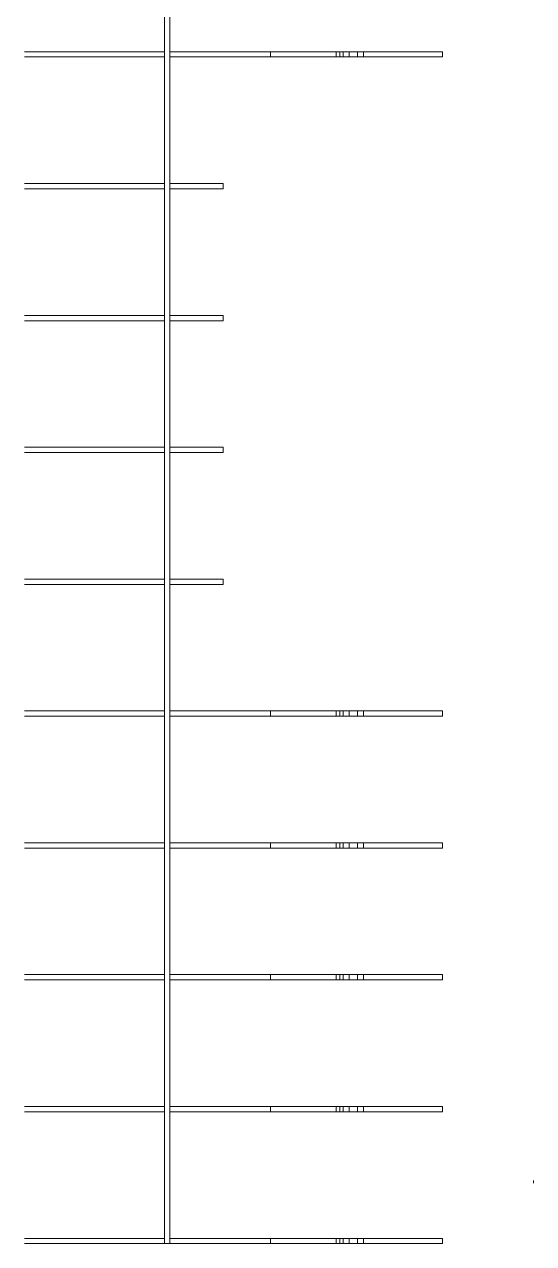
# Model space of a CAD drawing. Header units: millimetres. Extents: x 0 to 841, y -8 to 594.
# Drawn here: x 410.9 to 449.5, y 409.3 to 501.7 of the extents above; entities that cross this region are included whole.
import ezdxf

# ---------------------------------------------------------------- set-up
doc = ezdxf.new("R2010")
doc.units = ezdxf.units.MM

msp = doc.modelspace()

# ---------------------------------------------------------------- linework, layer by layer
at = {"color": 7, "linetype": 'Continuous', "lineweight": 15}
for p, q in [((421.895, 409.27), (421.895, 559.67)), ((421.495, 499.67), (421.495, 509.27)), ((421.495, 499.27), (421.495, 499.67)), ((421.895, 499.27), (421.895, 499.67)), ((429.528, 499.27), (429.528, 499.67)), ((434.509, 499.67), (434.509, 499.27)), ((434.789, 499.27), (434.789, 499.67)), ((435.049, 499.27), (435.049, 499.67)), ((435.495, 499.27), (435.495, 499.67)), ((436.135, 499.27), (436.135, 499.67)), ((436.135, 499.67), (436.587, 499.67)), ((436.587, 499.27), (436.587, 499.67)), ((436.591, 499.27), (436.591, 499.67)), ((436.591, 499.27), (436.591, 499.67)), ((442.574, 499.27), (442.574, 499.67)), ((421.495, 489.67), (421.495, 499.27)), ((436.587, 499.27), (436.135, 499.27)), ((421.495, 489.27), (421.495, 489.67)), ((421.495, 479.67), (421.495, 489.27)), ((421.895, 489.27), (421.895, 489.67)), ((425.94, 489.27), (425.94, 489.67)), ((421.495, 479.27), (421.495, 479.67)), ((421.495, 469.67), (421.495, 479.27)), ((421.895, 479.27), (421.895, 479.67)), ((425.94, 479.27), (425.94, 479.67)), ((421.495, 469.27), (421.495, 469.67)), ((421.495, 459.67), (421.495, 469.27)), ((421.895, 469.27), (421.895, 469.67)), ((425.94, 469.27), (425.94, 469.67)), ((421.495, 459.27), (421.495, 459.67)), ((421.895, 459.27), (421.895, 459.67)), ((425.94, 459.27), (425.94, 459.67)), ((421.495, 449.67), (421.495, 459.27)), ((421.495, 449.27), (421.495, 449.67)), ((421.895, 449.27), (421.895, 449.67)), ((429.528, 449.27), (429.528, 449.67)), ((434.509, 449.67), (434.509, 449.27)), ((434.789, 449.27), (434.789, 449.67)), ((435.049, 449.27), (435.049, 449.67)), ((435.495, 449.27), (435.495, 449.67)), ((436.135, 449.27), (436.135, 449.67)), ((436.135, 449.67), (436.587, 449.67)), ((436.587, 449.27), (436.587, 449.67)), ((436.591, 449.27), (436.591, 449.67)), ((436.591, 449.27), (436.591, 449.67)), ((442.574, 449.27), (442.574, 449.67)), ((421.495, 439.67), (421.495, 449.27)), ((436.587, 449.27), (436.135, 449.27)), ((421.495, 439.27), (421.495, 439.67)), ((421.495, 429.67), (421.495, 439.27)), ((421.895, 439.27), (421.895, 439.67)), ((429.528, 439.27), (429.528, 439.67)), ((434.509, 439.67), (434.509, 439.27)), ((434.789, 439.27), (434.789, 439.67)), ((435.049, 439.27), (435.049, 439.67)), ((435.495, 439.27), (435.495, 439.67)), ((436.135, 439.27), (436.135, 439.67)), ((436.135, 439.67), (436.587, 439.67)), ((436.587, 439.27), (436.135, 439.27)), ((436.587, 439.27), (436.587, 439.67)), ((436.591, 439.27), (436.591, 439.67)), ((436.591, 439.27), (436.591, 439.67)), ((442.574, 439.27), (442.574, 439.67)), ((421.495, 429.27), (421.495, 429.67)), ((421.495, 419.67), (421.495, 429.27)), ((421.895, 429.27), (421.895, 429.67)), ((429.528, 429.27), (429.528, 429.67)), ((434.509, 429.67), (434.509, 429.27)), ((434.789, 429.27), (434.789, 429.67)), ((435.049, 429.27), (435.049, 429.67)), ((435.495, 429.27), (435.495, 429.67)), ((436.135, 429.27), (436.135, 429.67)), ((436.135, 429.67), (436.587, 429.67)), ((436.587, 429.27), (436.135, 429.27)), ((436.587, 429.27), (436.587, 429.67)), ((436.591, 429.27), (436.591, 429.67)), ((436.591, 429.27), (436.591, 429.67)), ((442.574, 429.27), (442.574, 429.67)), ((421.495, 419.27), (421.495, 419.67)), ((421.495, 409.67), (421.495, 419.27)), ((421.895, 419.27), (421.895, 419.67)), ((429.528, 419.27), (429.528, 419.67)), ((434.509, 419.67), (434.509, 419.27)), ((434.789, 419.27), (434.789, 419.67)), ((435.049, 419.27), (435.049, 419.67)), ((435.495, 419.27), (435.495, 419.67)), ((436.135, 419.27), (436.135, 419.67)), ((436.135, 419.67), (436.587, 419.67)), ((436.587, 419.27), (436.135, 419.27)), ((436.587, 419.27), (436.587, 419.67)), ((436.591, 419.27), (436.591, 419.67)), ((436.591, 419.27), (436.591, 419.67)), ((442.574, 419.27), (442.574, 419.67)), ((421.495, 409.27), (421.495, 409.67)), ((421.895, 409.27), (421.895, 409.67)), ((429.528, 409.27), (429.528, 409.67)), ((434.509, 409.67), (434.509, 409.27)), ((434.789, 409.27), (434.789, 409.67)), ((435.049, 409.27), (435.049, 409.67)), ((435.495, 409.27), (435.495, 409.67)), ((436.135, 409.27), (436.135, 409.67)), ((436.135, 409.67), (436.587, 409.67)), ((436.587, 409.27), (436.587, 409.67)), ((436.591, 409.27), (436.591, 409.67)), ((436.591, 409.27), (436.591, 409.67)), ((442.574, 409.27), (442.574, 409.67)), ((421.495, 409.27), (421.895, 409.27)), ((436.587, 409.27), (436.135, 409.27))]:
    msp.add_line(p, q, dxfattribs=at)
at = {"color": 7, "linetype": 'Continuous', "lineweight": 0}
msp.add_line((449.483, 413.85), (449.483, 414.06), dxfattribs=at)
at = {"color": 7, "linetype": 'Continuous', "lineweight": 15}
for points, knots in [([(421.495, 499.67), (420.32, 499.67), (417.963, 499.67), (414.427, 499.67), (412.063, 499.67), (410.881, 499.67)], [0, 0, 0, 0, 0.332136, 0.666017, 1, 1, 1, 1]), ([(429.528, 499.67), (429.121, 499.67), (428.295, 499.67), (427.049, 499.67), (425.771, 499.67), (424.473, 499.67), (423.179, 499.67), (422.322, 499.67), (421.895, 499.67)], [0, 0, 0, 0, 0.160234, 0.324356, 0.493859, 0.664839, 0.833228, 1, 1, 1, 1]), ([(434.509, 499.67), (434.499, 499.67), (434.472, 499.67), (434.404, 499.67), (434.245, 499.67), (433.983, 499.67), (433.623, 499.67), (433.1, 499.67), (432.441, 499.67), (431.719, 499.67), (431.081, 499.67), (430.53, 499.67), (430.019, 499.67), (429.69, 499.67), (429.528, 499.67)], [0, 0, 0, 0, 0.006394, 0.01673, 0.040392, 0.102133, 0.173921, 0.256601, 0.416723, 0.570561, 0.691844, 0.801191, 0.902583, 1, 1, 1, 1]), ([(434.789, 499.67), (434.737, 499.67), (434.643, 499.67), (434.55, 499.67), (434.509, 499.67)], [0, 0, 0, 0, 0.564254, 1, 1, 1, 1]), ([(435.049, 499.67), (435.001, 499.67), (434.914, 499.67), (434.827, 499.67), (434.789, 499.67)], [0, 0, 0, 0, 0.56, 1, 1, 1, 1]), ([(435.495, 499.67), (435.417, 499.67), (435.269, 499.67), (435.12, 499.67), (435.049, 499.67)], [0, 0, 0, 0, 0.523215, 1, 1, 1, 1]), ([(436.135, 499.67), (436.015, 499.67), (435.802, 499.67), (435.588, 499.67), (435.495, 499.67)], [0, 0, 0, 0, 0.560001, 1, 1, 1, 1]), ([(436.591, 499.67), (436.591, 499.67), (436.591, 499.67), (436.59, 499.67), (436.59, 499.67), (436.589, 499.67), (436.588, 499.67), (436.587, 499.67)], [0, 0, 0, 0, 0.014508, 0.039009, 0.111216, 0.329825, 1, 1, 1, 1]), ([(436.591, 499.67), (437.067, 499.67), (438.017, 499.67), (439.174, 499.67), (440.062, 499.67), (440.682, 499.67), (441.297, 499.67), (441.779, 499.67), (442.142, 499.67), (442.344, 499.67), (442.488, 499.67), (442.546, 499.67), (442.564, 499.67), (442.568, 499.67), (442.572, 499.67), (442.573, 499.67), (442.573, 499.67), (442.573, 499.67)], [0, 0, 0, 0, 0.237869, 0.47575, 0.579253, 0.682799, 0.786108, 0.887469, 0.923755, 0.968408, 0.988497, 0.996209, 0.997256, 0.998143, 0.998887, 0.999534, 1, 1, 1, 1]), ([(436.591, 499.67), (436.591, 499.67), (436.591, 499.67), (436.591, 499.67), (436.591, 499.67)], [0, 0, 0, 0, 0.560069, 1, 1, 1, 1]), ([(421.495, 499.27), (420.32, 499.27), (417.963, 499.27), (414.427, 499.27), (412.063, 499.27), (410.881, 499.27)], [0, 0, 0, 0, 0.332136, 0.666017, 1, 1, 1, 1]), ([(429.528, 499.27), (429.121, 499.27), (428.295, 499.27), (427.049, 499.27), (425.771, 499.27), (424.473, 499.27), (423.179, 499.27), (422.322, 499.27), (421.895, 499.27)], [0, 0, 0, 0, 0.160234, 0.324356, 0.493859, 0.664839, 0.833228, 1, 1, 1, 1]), ([(429.528, 499.27), (429.735, 499.27), (430.161, 499.27), (430.834, 499.27), (431.589, 499.27), (432.302, 499.27), (432.939, 499.27), (433.44, 499.27), (433.844, 499.27), (434.14, 499.27), (434.323, 499.27), (434.434, 499.27), (434.488, 499.27), (434.503, 499.27), (434.509, 499.27)], [0, 0, 0, 0, 0.124507, 0.257211, 0.406317, 0.579088, 0.686767, 0.789844, 0.880458, 0.929627, 0.967711, 0.990311, 0.996078, 1, 1, 1, 1]), ([(434.509, 499.27), (434.561, 499.27), (434.654, 499.27), (434.748, 499.27), (434.789, 499.27)], [0, 0, 0, 0, 0.555496, 1, 1, 1, 1]), ([(434.789, 499.27), (434.838, 499.27), (434.925, 499.27), (435.011, 499.27), (435.049, 499.27)], [0, 0, 0, 0, 0.56, 1, 1, 1, 1]), ([(435.049, 499.27), (435.139, 499.27), (435.287, 499.27), (435.435, 499.27), (435.495, 499.27)], [0, 0, 0, 0, 0.601523, 1, 1, 1, 1]), ([(435.495, 499.27), (435.614, 499.27), (435.827, 499.27), (436.041, 499.27), (436.135, 499.27)], [0, 0, 0, 0, 0.559998, 1, 1, 1, 1]), ([(436.587, 499.27), (436.588, 499.27), (436.589, 499.27), (436.59, 499.27), (436.591, 499.27), (436.591, 499.27), (436.591, 499.27)], [0, 0, 0, 0, 0.790902, 0.953642, 0.988518, 1, 1, 1, 1]), ([(442.573, 499.27), (442.573, 499.27), (442.573, 499.27), (442.572, 499.27), (442.569, 499.27), (442.562, 499.27), (442.544, 499.27), (442.486, 499.27), (442.344, 499.27), (442.143, 499.27), (441.779, 499.27), (441.297, 499.27), (440.682, 499.27), (440.062, 499.27), (439.174, 499.27), (438.017, 499.27), (437.067, 499.27), (436.591, 499.27)], [0, 0, 0, 0, 0.000466, 0.00108, 0.001778, 0.002602, 0.005116, 0.01151, 0.031599, 0.076252, 0.112538, 0.213898, 0.317206, 0.420751, 0.524253, 0.762132, 1, 1, 1, 1]), ([(436.591, 499.27), (436.591, 499.27), (436.591, 499.27), (436.591, 499.27), (436.591, 499.27)], [0, 0, 0, 0, 0.439779, 1, 1, 1, 1]), ([(421.495, 489.67), (420.32, 489.67), (417.963, 489.67), (414.427, 489.67), (412.063, 489.67), (410.881, 489.67)], [0, 0, 0, 0, 0.332136, 0.666017, 1, 1, 1, 1]), ([(421.495, 489.27), (420.32, 489.27), (417.963, 489.27), (414.427, 489.27), (412.063, 489.27), (410.881, 489.27)], [0, 0, 0, 0, 0.332136, 0.666017, 1, 1, 1, 1]), ([(425.94, 489.67), (425.486, 489.67), (424.585, 489.67), (423.234, 489.67), (422.34, 489.67), (421.895, 489.67)], [0, 0, 0, 0, 0.3379074, 0.670654, 1, 1, 1, 1]), ([(425.94, 489.27), (425.486, 489.27), (424.585, 489.27), (423.234, 489.27), (422.34, 489.27), (421.895, 489.27)], [0, 0, 0, 0, 0.3379074, 0.670654, 1, 1, 1, 1]), ([(421.495, 479.67), (420.32, 479.67), (417.963, 479.67), (414.427, 479.67), (412.063, 479.67), (410.881, 479.67)], [0, 0, 0, 0, 0.332136, 0.666017, 1, 1, 1, 1]), ([(421.495, 479.27), (420.32, 479.27), (417.963, 479.27), (414.427, 479.27), (412.063, 479.27), (410.881, 479.27)], [0, 0, 0, 0, 0.332136, 0.666017, 1, 1, 1, 1]), ([(425.94, 479.67), (425.486, 479.67), (424.585, 479.67), (423.234, 479.67), (422.34, 479.67), (421.895, 479.67)], [0, 0, 0, 0, 0.3379074, 0.670654, 1, 1, 1, 1]), ([(425.94, 479.27), (425.486, 479.27), (424.585, 479.27), (423.234, 479.27), (422.34, 479.27), (421.895, 479.27)], [0, 0, 0, 0, 0.3379074, 0.670654, 1, 1, 1, 1]), ([(421.495, 469.67), (420.32, 469.67), (417.963, 469.67), (414.427, 469.67), (412.063, 469.67), (410.881, 469.67)], [0, 0, 0, 0, 0.332136, 0.666017, 1, 1, 1, 1]), ([(421.495, 469.27), (420.32, 469.27), (417.963, 469.27), (414.427, 469.27), (412.063, 469.27), (410.881, 469.27)], [0, 0, 0, 0, 0.332136, 0.666017, 1, 1, 1, 1]), ([(425.94, 469.67), (425.486, 469.67), (424.585, 469.67), (423.234, 469.67), (422.34, 469.67), (421.895, 469.67)], [0, 0, 0, 0, 0.3379074, 0.670654, 1, 1, 1, 1]), ([(425.94, 469.27), (425.486, 469.27), (424.585, 469.27), (423.234, 469.27), (422.34, 469.27), (421.895, 469.27)], [0, 0, 0, 0, 0.3379074, 0.670654, 1, 1, 1, 1]), ([(421.495, 459.67), (420.32, 459.67), (417.963, 459.67), (414.427, 459.67), (412.063, 459.67), (410.881, 459.67)], [0, 0, 0, 0, 0.332136, 0.666017, 1, 1, 1, 1]), ([(425.94, 459.67), (425.486, 459.67), (424.585, 459.67), (423.234, 459.67), (422.34, 459.67), (421.895, 459.67)], [0, 0, 0, 0, 0.3379074, 0.670654, 1, 1, 1, 1]), ([(421.495, 459.27), (420.32, 459.27), (417.963, 459.27), (414.427, 459.27), (412.063, 459.27), (410.881, 459.27)], [0, 0, 0, 0, 0.332136, 0.666017, 1, 1, 1, 1]), ([(425.94, 459.27), (425.486, 459.27), (424.585, 459.27), (423.234, 459.27), (422.34, 459.27), (421.895, 459.27)], [0, 0, 0, 0, 0.3379074, 0.670654, 1, 1, 1, 1]), ([(421.495, 449.67), (420.32, 449.67), (417.963, 449.67), (414.427, 449.67), (412.063, 449.67), (410.881, 449.67)], [0, 0, 0, 0, 0.332136, 0.666017, 1, 1, 1, 1]), ([(429.528, 449.67), (429.121, 449.67), (428.295, 449.67), (427.049, 449.67), (425.771, 449.67), (424.473, 449.67), (423.179, 449.67), (422.322, 449.67), (421.895, 449.67)], [0, 0, 0, 0, 0.160234, 0.324356, 0.493859, 0.664839, 0.833228, 1, 1, 1, 1]), ([(434.509, 449.67), (434.499, 449.67), (434.472, 449.67), (434.404, 449.67), (434.245, 449.67), (433.983, 449.67), (433.623, 449.67), (433.1, 449.67), (432.441, 449.67), (431.719, 449.67), (431.081, 449.67), (430.53, 449.67), (430.019, 449.67), (429.69, 449.67), (429.528, 449.67)], [0, 0, 0, 0, 0.0063942, 0.0167298, 0.0403925, 0.1021332, 0.1739208, 0.2566014, 0.4167228, 0.5705611, 0.6918443, 0.8011909, 0.9025834, 1, 1, 1, 1]), ([(434.789, 449.67), (434.737, 449.67), (434.643, 449.67), (434.55, 449.67), (434.509, 449.67)], [0, 0, 0, 0, 0.564254, 1, 1, 1, 1]), ([(435.049, 449.67), (435.001, 449.67), (434.914, 449.67), (434.827, 449.67), (434.789, 449.67)], [0, 0, 0, 0, 0.56, 1, 1, 1, 1]), ([(435.495, 449.67), (435.417, 449.67), (435.269, 449.67), (435.12, 449.67), (435.049, 449.67)], [0, 0, 0, 0, 0.523215, 1, 1, 1, 1]), ([(436.135, 449.67), (436.015, 449.67), (435.802, 449.67), (435.588, 449.67), (435.495, 449.67)], [0, 0, 0, 0, 0.560001, 1, 1, 1, 1]), ([(436.591, 449.67), (436.591, 449.67), (436.591, 449.67), (436.59, 449.67), (436.59, 449.67), (436.589, 449.67), (436.588, 449.67), (436.587, 449.67)], [0, 0, 0, 0, 0.014508, 0.039009, 0.111216, 0.329825, 1, 1, 1, 1]), ([(436.591, 449.67), (437.067, 449.67), (438.017, 449.67), (439.174, 449.67), (440.062, 449.67), (440.682, 449.67), (441.297, 449.67), (441.779, 449.67), (442.142, 449.67), (442.344, 449.67), (442.488, 449.67), (442.546, 449.67), (442.564, 449.67), (442.568, 449.67), (442.572, 449.67), (442.573, 449.67), (442.573, 449.67), (442.573, 449.67)], [0, 0, 0, 0, 0.237869, 0.47575, 0.579253, 0.682799, 0.786108, 0.887469, 0.923755, 0.968408, 0.988497, 0.996209, 0.997256, 0.998143, 0.998887, 0.999534, 1, 1, 1, 1]), ([(436.591, 449.67), (436.591, 449.67), (436.591, 449.67), (436.591, 449.67), (436.591, 449.67)], [0, 0, 0, 0, 0.560069, 1, 1, 1, 1]), ([(421.495, 449.27), (420.32, 449.27), (417.963, 449.27), (414.427, 449.27), (412.063, 449.27), (410.881, 449.27)], [0, 0, 0, 0, 0.332136, 0.666017, 1, 1, 1, 1]), ([(429.528, 449.27), (429.121, 449.27), (428.295, 449.27), (427.049, 449.27), (425.771, 449.27), (424.473, 449.27), (423.179, 449.27), (422.322, 449.27), (421.895, 449.27)], [0, 0, 0, 0, 0.160234, 0.324356, 0.493859, 0.664839, 0.833228, 1, 1, 1, 1]), ([(429.528, 449.27), (429.735, 449.27), (430.161, 449.27), (430.834, 449.27), (431.589, 449.27), (432.302, 449.27), (432.939, 449.27), (433.44, 449.27), (433.844, 449.27), (434.14, 449.27), (434.323, 449.27), (434.434, 449.27), (434.488, 449.27), (434.503, 449.27), (434.509, 449.27)], [0, 0, 0, 0, 0.124507, 0.257211, 0.406317, 0.579088, 0.686767, 0.789844, 0.880458, 0.929627, 0.967711, 0.990311, 0.996078, 1, 1, 1, 1]), ([(434.509, 449.27), (434.561, 449.27), (434.654, 449.27), (434.748, 449.27), (434.789, 449.27)], [0, 0, 0, 0, 0.555496, 1, 1, 1, 1]), ([(434.789, 449.27), (434.838, 449.27), (434.925, 449.27), (435.011, 449.27), (435.049, 449.27)], [0, 0, 0, 0, 0.56, 1, 1, 1, 1]), ([(435.049, 449.27), (435.139, 449.27), (435.287, 449.27), (435.435, 449.27), (435.495, 449.27)], [0, 0, 0, 0, 0.601523, 1, 1, 1, 1]), ([(435.495, 449.27), (435.614, 449.27), (435.827, 449.27), (436.041, 449.27), (436.135, 449.27)], [0, 0, 0, 0, 0.559998, 1, 1, 1, 1]), ([(436.587, 449.27), (436.588, 449.27), (436.589, 449.27), (436.59, 449.27), (436.591, 449.27), (436.591, 449.27), (436.591, 449.27)], [0, 0, 0, 0, 0.790902, 0.953642, 0.988518, 1, 1, 1, 1]), ([(442.573, 449.27), (442.573, 449.27), (442.573, 449.27), (442.572, 449.27), (442.569, 449.27), (442.562, 449.27), (442.544, 449.27), (442.486, 449.27), (442.344, 449.27), (442.143, 449.27), (441.779, 449.27), (441.297, 449.27), (440.682, 449.27), (440.062, 449.27), (439.174, 449.27), (438.017, 449.27), (437.067, 449.27), (436.591, 449.27)], [0, 0, 0, 0, 0.000466, 0.00108, 0.001778, 0.002602, 0.005116, 0.01151, 0.031599, 0.076252, 0.112538, 0.213898, 0.317206, 0.420751, 0.524253, 0.762132, 1, 1, 1, 1]), ([(436.591, 449.27), (436.591, 449.27), (436.591, 449.27), (436.591, 449.27), (436.591, 449.27)], [0, 0, 0, 0, 0.439779, 1, 1, 1, 1]), ([(421.495, 439.67), (420.32, 439.67), (417.963, 439.67), (414.427, 439.67), (412.063, 439.67), (410.881, 439.67)], [0, 0, 0, 0, 0.332136, 0.666017, 1, 1, 1, 1]), ([(421.495, 439.27), (420.32, 439.27), (417.963, 439.27), (414.427, 439.27), (412.063, 439.27), (410.881, 439.27)], [0, 0, 0, 0, 0.332136, 0.666017, 1, 1, 1, 1]), ([(429.528, 439.67), (429.121, 439.67), (428.295, 439.67), (427.049, 439.67), (425.771, 439.67), (424.473, 439.67), (423.179, 439.67), (422.322, 439.67), (421.895, 439.67)], [0, 0, 0, 0, 0.160234, 0.324356, 0.493859, 0.664839, 0.833228, 1, 1, 1, 1]), ([(429.528, 439.27), (429.121, 439.27), (428.295, 439.27), (427.049, 439.27), (425.771, 439.27), (424.473, 439.27), (423.179, 439.27), (422.322, 439.27), (421.895, 439.27)], [0, 0, 0, 0, 0.160234, 0.324356, 0.493859, 0.664839, 0.833228, 1, 1, 1, 1]), ([(434.509, 439.67), (434.499, 439.67), (434.472, 439.67), (434.404, 439.67), (434.245, 439.67), (433.983, 439.67), (433.623, 439.67), (433.1, 439.67), (432.441, 439.67), (431.719, 439.67), (431.081, 439.67), (430.53, 439.67), (430.019, 439.67), (429.69, 439.67), (429.528, 439.67)], [0, 0, 0, 0, 0.0063942, 0.0167298, 0.0403925, 0.1021332, 0.1739208, 0.2566014, 0.4167228, 0.5705611, 0.6918443, 0.8011909, 0.9025834, 1, 1, 1, 1]), ([(429.528, 439.27), (429.735, 439.27), (430.161, 439.27), (430.834, 439.27), (431.589, 439.27), (432.302, 439.27), (432.939, 439.27), (433.44, 439.27), (433.844, 439.27), (434.14, 439.27), (434.323, 439.27), (434.434, 439.27), (434.488, 439.27), (434.503, 439.27), (434.509, 439.27)], [0, 0, 0, 0, 0.124507, 0.257211, 0.406317, 0.579088, 0.686767, 0.789844, 0.880458, 0.929627, 0.967711, 0.990311, 0.996078, 1, 1, 1, 1]), ([(434.789, 439.67), (434.737, 439.67), (434.643, 439.67), (434.55, 439.67), (434.509, 439.67)], [0, 0, 0, 0, 0.564254, 1, 1, 1, 1]), ([(434.509, 439.27), (434.561, 439.27), (434.654, 439.27), (434.748, 439.27), (434.789, 439.27)], [0, 0, 0, 0, 0.555496, 1, 1, 1, 1]), ([(435.049, 439.67), (435.001, 439.67), (434.914, 439.67), (434.827, 439.67), (434.789, 439.67)], [0, 0, 0, 0, 0.56, 1, 1, 1, 1]), ([(434.789, 439.27), (434.838, 439.27), (434.925, 439.27), (435.011, 439.27), (435.049, 439.27)], [0, 0, 0, 0, 0.56, 1, 1, 1, 1]), ([(435.495, 439.67), (435.417, 439.67), (435.269, 439.67), (435.12, 439.67), (435.049, 439.67)], [0, 0, 0, 0, 0.523215, 1, 1, 1, 1]), ([(435.049, 439.27), (435.139, 439.27), (435.287, 439.27), (435.435, 439.27), (435.495, 439.27)], [0, 0, 0, 0, 0.601523, 1, 1, 1, 1]), ([(436.135, 439.67), (436.015, 439.67), (435.802, 439.67), (435.588, 439.67), (435.495, 439.67)], [0, 0, 0, 0, 0.560001, 1, 1, 1, 1]), ([(435.495, 439.27), (435.614, 439.27), (435.827, 439.27), (436.041, 439.27), (436.135, 439.27)], [0, 0, 0, 0, 0.559998, 1, 1, 1, 1]), ([(436.591, 439.67), (436.591, 439.67), (436.591, 439.67), (436.59, 439.67), (436.59, 439.67), (436.589, 439.67), (436.588, 439.67), (436.587, 439.67)], [0, 0, 0, 0, 0.0145079, 0.039009, 0.1112164, 0.3298245, 1, 1, 1, 1]), ([(436.587, 439.27), (436.588, 439.27), (436.589, 439.27), (436.59, 439.27), (436.591, 439.27), (436.591, 439.27), (436.591, 439.27)], [0, 0, 0, 0, 0.790902, 0.953642, 0.988518, 1, 1, 1, 1]), ([(436.591, 439.67), (437.067, 439.67), (438.017, 439.67), (439.174, 439.67), (440.062, 439.67), (440.682, 439.67), (441.297, 439.67), (441.779, 439.67), (442.142, 439.67), (442.344, 439.67), (442.488, 439.67), (442.546, 439.67), (442.564, 439.67), (442.568, 439.67), (442.572, 439.67), (442.573, 439.67), (442.573, 439.67), (442.573, 439.67)], [0, 0, 0, 0, 0.237869, 0.47575, 0.579253, 0.682799, 0.786108, 0.887469, 0.923755, 0.968408, 0.988497, 0.996209, 0.997256, 0.998143, 0.998887, 0.999534, 1, 1, 1, 1]), ([(436.591, 439.67), (436.591, 439.67), (436.591, 439.67), (436.591, 439.67), (436.591, 439.67)], [0, 0, 0, 0, 0.560069, 1, 1, 1, 1]), ([(442.573, 439.27), (442.573, 439.27), (442.573, 439.27), (442.572, 439.27), (442.569, 439.27), (442.562, 439.27), (442.544, 439.27), (442.486, 439.27), (442.344, 439.27), (442.143, 439.27), (441.779, 439.27), (441.297, 439.27), (440.682, 439.27), (440.062, 439.27), (439.174, 439.27), (438.017, 439.27), (437.067, 439.27), (436.591, 439.27)], [0, 0, 0, 0, 0.000466, 0.00108, 0.001778, 0.002602, 0.005116, 0.01151, 0.031599, 0.076252, 0.112538, 0.213898, 0.317206, 0.420751, 0.524253, 0.762132, 1, 1, 1, 1]), ([(436.591, 439.27), (436.591, 439.27), (436.591, 439.27), (436.591, 439.27), (436.591, 439.27)], [0, 0, 0, 0, 0.439779, 1, 1, 1, 1]), ([(421.495, 429.67), (420.32, 429.67), (417.963, 429.67), (414.427, 429.67), (412.063, 429.67), (410.881, 429.67)], [0, 0, 0, 0, 0.332136, 0.666017, 1, 1, 1, 1]), ([(421.495, 429.27), (420.32, 429.27), (417.963, 429.27), (414.427, 429.27), (412.063, 429.27), (410.881, 429.27)], [0, 0, 0, 0, 0.332136, 0.666017, 1, 1, 1, 1]), ([(429.528, 429.67), (429.121, 429.67), (428.295, 429.67), (427.049, 429.67), (425.771, 429.67), (424.473, 429.67), (423.179, 429.67), (422.322, 429.67), (421.895, 429.67)], [0, 0, 0, 0, 0.160234, 0.324356, 0.493859, 0.664839, 0.833228, 1, 1, 1, 1]), ([(429.528, 429.27), (429.121, 429.27), (428.295, 429.27), (427.049, 429.27), (425.771, 429.27), (424.473, 429.27), (423.179, 429.27), (422.322, 429.27), (421.895, 429.27)], [0, 0, 0, 0, 0.160234, 0.324356, 0.493859, 0.664839, 0.833228, 1, 1, 1, 1]), ([(434.509, 429.67), (434.499, 429.67), (434.472, 429.67), (434.404, 429.67), (434.245, 429.67), (433.983, 429.67), (433.623, 429.67), (433.1, 429.67), (432.441, 429.67), (431.719, 429.67), (431.081, 429.67), (430.53, 429.67), (430.019, 429.67), (429.69, 429.67), (429.528, 429.67)], [0, 0, 0, 0, 0.0063942, 0.0167298, 0.0403925, 0.1021332, 0.1739208, 0.2566014, 0.4167228, 0.5705611, 0.6918443, 0.8011909, 0.9025834, 1, 1, 1, 1]), ([(429.528, 429.27), (429.735, 429.27), (430.161, 429.27), (430.834, 429.27), (431.589, 429.27), (432.302, 429.27), (432.939, 429.27), (433.44, 429.27), (433.844, 429.27), (434.14, 429.27), (434.323, 429.27), (434.434, 429.27), (434.488, 429.27), (434.503, 429.27), (434.509, 429.27)], [0, 0, 0, 0, 0.124507, 0.257211, 0.406317, 0.579088, 0.686767, 0.789844, 0.880458, 0.929627, 0.967711, 0.990311, 0.996078, 1, 1, 1, 1]), ([(434.789, 429.67), (434.737, 429.67), (434.643, 429.67), (434.55, 429.67), (434.509, 429.67)], [0, 0, 0, 0, 0.564254, 1, 1, 1, 1]), ([(434.509, 429.27), (434.561, 429.27), (434.654, 429.27), (434.748, 429.27), (434.789, 429.27)], [0, 0, 0, 0, 0.555496, 1, 1, 1, 1]), ([(435.049, 429.67), (435.001, 429.67), (434.914, 429.67), (434.827, 429.67), (434.789, 429.67)], [0, 0, 0, 0, 0.56, 1, 1, 1, 1]), ([(434.789, 429.27), (434.838, 429.27), (434.925, 429.27), (435.011, 429.27), (435.049, 429.27)], [0, 0, 0, 0, 0.56, 1, 1, 1, 1]), ([(435.495, 429.67), (435.417, 429.67), (435.269, 429.67), (435.12, 429.67), (435.049, 429.67)], [0, 0, 0, 0, 0.523215, 1, 1, 1, 1]), ([(435.049, 429.27), (435.139, 429.27), (435.287, 429.27), (435.435, 429.27), (435.495, 429.27)], [0, 0, 0, 0, 0.601523, 1, 1, 1, 1]), ([(436.135, 429.67), (436.015, 429.67), (435.802, 429.67), (435.588, 429.67), (435.495, 429.67)], [0, 0, 0, 0, 0.560001, 1, 1, 1, 1]), ([(435.495, 429.27), (435.614, 429.27), (435.827, 429.27), (436.041, 429.27), (436.135, 429.27)], [0, 0, 0, 0, 0.559998, 1, 1, 1, 1]), ([(436.591, 429.67), (436.591, 429.67), (436.591, 429.67), (436.59, 429.67), (436.59, 429.67), (436.589, 429.67), (436.588, 429.67), (436.587, 429.67)], [0, 0, 0, 0, 0.0145079, 0.039009, 0.1112164, 0.3298245, 1, 1, 1, 1]), ([(436.587, 429.27), (436.588, 429.27), (436.589, 429.27), (436.59, 429.27), (436.591, 429.27), (436.591, 429.27), (436.591, 429.27)], [0, 0, 0, 0, 0.790902, 0.953642, 0.988518, 1, 1, 1, 1]), ([(436.591, 429.67), (437.067, 429.67), (438.017, 429.67), (439.174, 429.67), (440.062, 429.67), (440.682, 429.67), (441.297, 429.67), (441.779, 429.67), (442.142, 429.67), (442.344, 429.67), (442.488, 429.67), (442.546, 429.67), (442.564, 429.67), (442.568, 429.67), (442.572, 429.67), (442.573, 429.67), (442.573, 429.67), (442.573, 429.67)], [0, 0, 0, 0, 0.237869, 0.47575, 0.579253, 0.682799, 0.786108, 0.887469, 0.923755, 0.968408, 0.988497, 0.996209, 0.997256, 0.998143, 0.998887, 0.999534, 1, 1, 1, 1]), ([(436.591, 429.67), (436.591, 429.67), (436.591, 429.67), (436.591, 429.67), (436.591, 429.67)], [0, 0, 0, 0, 0.560069, 1, 1, 1, 1]), ([(442.573, 429.27), (442.573, 429.27), (442.573, 429.27), (442.572, 429.27), (442.569, 429.27), (442.562, 429.27), (442.544, 429.27), (442.486, 429.27), (442.344, 429.27), (442.143, 429.27), (441.779, 429.27), (441.297, 429.27), (440.682, 429.27), (440.062, 429.27), (439.174, 429.27), (438.017, 429.27), (437.067, 429.27), (436.591, 429.27)], [0, 0, 0, 0, 0.000466, 0.00108, 0.001778, 0.002602, 0.005116, 0.01151, 0.031599, 0.076252, 0.112538, 0.213898, 0.317206, 0.420751, 0.524253, 0.762132, 1, 1, 1, 1]), ([(436.591, 429.27), (436.591, 429.27), (436.591, 429.27), (436.591, 429.27), (436.591, 429.27)], [0, 0, 0, 0, 0.439779, 1, 1, 1, 1]), ([(421.495, 419.67), (420.32, 419.67), (417.963, 419.67), (414.427, 419.67), (412.063, 419.67), (410.881, 419.67)], [0, 0, 0, 0, 0.332136, 0.666017, 1, 1, 1, 1]), ([(421.495, 419.27), (420.32, 419.27), (417.963, 419.27), (414.427, 419.27), (412.063, 419.27), (410.881, 419.27)], [0, 0, 0, 0, 0.332136, 0.666017, 1, 1, 1, 1]), ([(429.528, 419.67), (429.121, 419.67), (428.295, 419.67), (427.049, 419.67), (425.771, 419.67), (424.473, 419.67), (423.179, 419.67), (422.322, 419.67), (421.895, 419.67)], [0, 0, 0, 0, 0.160234, 0.324356, 0.493859, 0.664839, 0.833228, 1, 1, 1, 1]), ([(429.528, 419.27), (429.121, 419.27), (428.295, 419.27), (427.049, 419.27), (425.771, 419.27), (424.473, 419.27), (423.179, 419.27), (422.322, 419.27), (421.895, 419.27)], [0, 0, 0, 0, 0.160234, 0.324356, 0.493859, 0.664839, 0.833228, 1, 1, 1, 1]), ([(434.509, 419.67), (434.499, 419.67), (434.472, 419.67), (434.404, 419.67), (434.245, 419.67), (433.983, 419.67), (433.623, 419.67), (433.1, 419.67), (432.441, 419.67), (431.719, 419.67), (431.081, 419.67), (430.53, 419.67), (430.019, 419.67), (429.69, 419.67), (429.528, 419.67)], [0, 0, 0, 0, 0.006394, 0.01673, 0.040392, 0.102133, 0.173921, 0.256601, 0.416723, 0.570561, 0.691844, 0.801191, 0.902583, 1, 1, 1, 1]), ([(429.528, 419.27), (429.735, 419.27), (430.161, 419.27), (430.834, 419.27), (431.589, 419.27), (432.302, 419.27), (432.939, 419.27), (433.44, 419.27), (433.844, 419.27), (434.14, 419.27), (434.323, 419.27), (434.434, 419.27), (434.488, 419.27), (434.503, 419.27), (434.509, 419.27)], [0, 0, 0, 0, 0.124507, 0.257211, 0.406317, 0.579088, 0.686767, 0.789844, 0.880458, 0.929627, 0.967711, 0.990311, 0.996078, 1, 1, 1, 1]), ([(434.789, 419.67), (434.737, 419.67), (434.643, 419.67), (434.55, 419.67), (434.509, 419.67)], [0, 0, 0, 0, 0.564254, 1, 1, 1, 1]), ([(434.509, 419.27), (434.561, 419.27), (434.654, 419.27), (434.748, 419.27), (434.789, 419.27)], [0, 0, 0, 0, 0.555496, 1, 1, 1, 1]), ([(435.049, 419.67), (435.001, 419.67), (434.914, 419.67), (434.827, 419.67), (434.789, 419.67)], [0, 0, 0, 0, 0.5599997, 1, 1, 1, 1]), ([(434.789, 419.27), (434.838, 419.27), (434.925, 419.27), (435.011, 419.27), (435.049, 419.27)], [0, 0, 0, 0, 0.56, 1, 1, 1, 1]), ([(435.495, 419.67), (435.417, 419.67), (435.269, 419.67), (435.12, 419.67), (435.049, 419.67)], [0, 0, 0, 0, 0.523215, 1, 1, 1, 1]), ([(435.049, 419.27), (435.139, 419.27), (435.287, 419.27), (435.435, 419.27), (435.495, 419.27)], [0, 0, 0, 0, 0.601523, 1, 1, 1, 1]), ([(436.135, 419.67), (436.015, 419.67), (435.802, 419.67), (435.588, 419.67), (435.495, 419.67)], [0, 0, 0, 0, 0.560001, 1, 1, 1, 1]), ([(435.495, 419.27), (435.614, 419.27), (435.827, 419.27), (436.041, 419.27), (436.135, 419.27)], [0, 0, 0, 0, 0.559998, 1, 1, 1, 1]), ([(436.591, 419.67), (436.591, 419.67), (436.591, 419.67), (436.59, 419.67), (436.59, 419.67), (436.589, 419.67), (436.588, 419.67), (436.587, 419.67)], [0, 0, 0, 0, 0.014508, 0.039009, 0.111216, 0.329825, 1, 1, 1, 1]), ([(436.587, 419.27), (436.588, 419.27), (436.589, 419.27), (436.59, 419.27), (436.591, 419.27), (436.591, 419.27), (436.591, 419.27)], [0, 0, 0, 0, 0.790902, 0.953642, 0.988518, 1, 1, 1, 1]), ([(436.591, 419.67), (437.067, 419.67), (438.017, 419.67), (439.174, 419.67), (440.062, 419.67), (440.682, 419.67), (441.297, 419.67), (441.779, 419.67), (442.142, 419.67), (442.344, 419.67), (442.488, 419.67), (442.546, 419.67), (442.564, 419.67), (442.568, 419.67), (442.572, 419.67), (442.573, 419.67), (442.573, 419.67), (442.573, 419.67)], [0, 0, 0, 0, 0.237869, 0.47575, 0.579253, 0.682799, 0.786108, 0.887469, 0.923755, 0.968408, 0.988497, 0.996209, 0.997256, 0.998143, 0.998887, 0.999534, 1, 1, 1, 1]), ([(436.591, 419.67), (436.591, 419.67), (436.591, 419.67), (436.591, 419.67), (436.591, 419.67)], [0, 0, 0, 0, 0.560069, 1, 1, 1, 1]), ([(442.573, 419.27), (442.573, 419.27), (442.573, 419.27), (442.572, 419.27), (442.569, 419.27), (442.562, 419.27), (442.544, 419.27), (442.486, 419.27), (442.344, 419.27), (442.143, 419.27), (441.779, 419.27), (441.297, 419.27), (440.682, 419.27), (440.062, 419.27), (439.174, 419.27), (438.017, 419.27), (437.067, 419.27), (436.591, 419.27)], [0, 0, 0, 0, 0.000466, 0.00108, 0.001778, 0.002602, 0.005116, 0.01151, 0.031599, 0.076252, 0.112538, 0.213898, 0.317206, 0.420751, 0.524253, 0.762132, 1, 1, 1, 1]), ([(436.591, 419.27), (436.591, 419.27), (436.591, 419.27), (436.591, 419.27), (436.591, 419.27)], [0, 0, 0, 0, 0.439779, 1, 1, 1, 1]), ([(421.495, 409.67), (420.32, 409.67), (417.963, 409.67), (414.427, 409.67), (412.063, 409.67), (410.881, 409.67)], [0, 0, 0, 0, 0.332136, 0.666017, 1, 1, 1, 1]), ([(429.528, 409.67), (429.121, 409.67), (428.295, 409.67), (427.049, 409.67), (425.771, 409.67), (424.473, 409.67), (423.179, 409.67), (422.322, 409.67), (421.895, 409.67)], [0, 0, 0, 0, 0.160234, 0.324356, 0.493859, 0.664839, 0.833228, 1, 1, 1, 1]), ([(434.509, 409.67), (434.499, 409.67), (434.472, 409.67), (434.404, 409.67), (434.245, 409.67), (433.983, 409.67), (433.623, 409.67), (433.1, 409.67), (432.441, 409.67), (431.719, 409.67), (431.081, 409.67), (430.53, 409.67), (430.019, 409.67), (429.69, 409.67), (429.528, 409.67)], [0, 0, 0, 0, 0.006394, 0.01673, 0.040392, 0.102133, 0.173921, 0.256601, 0.416723, 0.570561, 0.691844, 0.801191, 0.902583, 1, 1, 1, 1]), ([(434.789, 409.67), (434.737, 409.67), (434.643, 409.67), (434.55, 409.67), (434.509, 409.67)], [0, 0, 0, 0, 0.564254, 1, 1, 1, 1]), ([(435.049, 409.67), (435.001, 409.67), (434.914, 409.67), (434.827, 409.67), (434.789, 409.67)], [0, 0, 0, 0, 0.5599997, 1, 1, 1, 1]), ([(435.495, 409.67), (435.417, 409.67), (435.269, 409.67), (435.12, 409.67), (435.049, 409.67)], [0, 0, 0, 0, 0.523215, 1, 1, 1, 1]), ([(436.135, 409.67), (436.015, 409.67), (435.802, 409.67), (435.588, 409.67), (435.495, 409.67)], [0, 0, 0, 0, 0.560001, 1, 1, 1, 1]), ([(436.591, 409.67), (436.591, 409.67), (436.591, 409.67), (436.59, 409.67), (436.59, 409.67), (436.589, 409.67), (436.588, 409.67), (436.587, 409.67)], [0, 0, 0, 0, 0.014508, 0.039009, 0.111216, 0.329825, 1, 1, 1, 1]), ([(436.591, 409.67), (437.067, 409.67), (438.017, 409.67), (439.174, 409.67), (440.062, 409.67), (440.682, 409.67), (441.297, 409.67), (441.779, 409.67), (442.142, 409.67), (442.344, 409.67), (442.488, 409.67), (442.546, 409.67), (442.564, 409.67), (442.568, 409.67), (442.572, 409.67), (442.573, 409.67), (442.573, 409.67), (442.573, 409.67)], [0, 0, 0, 0, 0.237869, 0.47575, 0.579253, 0.682799, 0.786108, 0.887469, 0.923755, 0.968408, 0.988497, 0.996209, 0.997256, 0.998143, 0.998887, 0.999534, 1, 1, 1, 1]), ([(436.591, 409.67), (436.591, 409.67), (436.591, 409.67), (436.591, 409.67), (436.591, 409.67)], [0, 0, 0, 0, 0.560069, 1, 1, 1, 1]), ([(421.495, 409.27), (420.32, 409.27), (417.963, 409.27), (414.427, 409.27), (412.063, 409.27), (410.881, 409.27)], [0, 0, 0, 0, 0.332136, 0.666017, 1, 1, 1, 1]), ([(429.528, 409.27), (429.121, 409.27), (428.295, 409.27), (427.049, 409.27), (425.771, 409.27), (424.473, 409.27), (423.179, 409.27), (422.322, 409.27), (421.895, 409.27)], [0, 0, 0, 0, 0.160234, 0.324356, 0.493859, 0.664839, 0.833228, 1, 1, 1, 1]), ([(429.528, 409.27), (429.735, 409.27), (430.161, 409.27), (430.834, 409.27), (431.589, 409.27), (432.302, 409.27), (432.939, 409.27), (433.44, 409.27), (433.844, 409.27), (434.14, 409.27), (434.323, 409.27), (434.434, 409.27), (434.488, 409.27), (434.503, 409.27), (434.509, 409.27)], [0, 0, 0, 0, 0.124507, 0.257211, 0.406317, 0.579088, 0.686767, 0.789844, 0.880458, 0.929627, 0.967711, 0.990311, 0.996078, 1, 1, 1, 1]), ([(434.509, 409.27), (434.561, 409.27), (434.654, 409.27), (434.748, 409.27), (434.789, 409.27)], [0, 0, 0, 0, 0.555496, 1, 1, 1, 1]), ([(434.789, 409.27), (434.838, 409.27), (434.925, 409.27), (435.011, 409.27), (435.049, 409.27)], [0, 0, 0, 0, 0.56, 1, 1, 1, 1]), ([(435.049, 409.27), (435.139, 409.27), (435.287, 409.27), (435.435, 409.27), (435.495, 409.27)], [0, 0, 0, 0, 0.601523, 1, 1, 1, 1]), ([(435.495, 409.27), (435.614, 409.27), (435.827, 409.27), (436.041, 409.27), (436.135, 409.27)], [0, 0, 0, 0, 0.559998, 1, 1, 1, 1]), ([(436.587, 409.27), (436.588, 409.27), (436.589, 409.27), (436.59, 409.27), (436.591, 409.27), (436.591, 409.27), (436.591, 409.27)], [0, 0, 0, 0, 0.790902, 0.953642, 0.988518, 1, 1, 1, 1]), ([(442.573, 409.27), (442.573, 409.27), (442.573, 409.27), (442.572, 409.27), (442.569, 409.27), (442.562, 409.27), (442.544, 409.27), (442.486, 409.27), (442.344, 409.27), (442.143, 409.27), (441.779, 409.27), (441.297, 409.27), (440.682, 409.27), (440.062, 409.27), (439.174, 409.27), (438.017, 409.27), (437.067, 409.27), (436.591, 409.27)], [0, 0, 0, 0, 0.000466, 0.00108, 0.001778, 0.002602, 0.005116, 0.01151, 0.031599, 0.076252, 0.112538, 0.213898, 0.317206, 0.420751, 0.524253, 0.762132, 1, 1, 1, 1]), ([(436.591, 409.27), (436.591, 409.27), (436.591, 409.27), (436.591, 409.27), (436.591, 409.27)], [0, 0, 0, 0, 0.439779, 1, 1, 1, 1])]:
    msp.add_open_spline(points, degree=3, knots=knots, dxfattribs=at)

doc.saveas('drawing.dxf')
